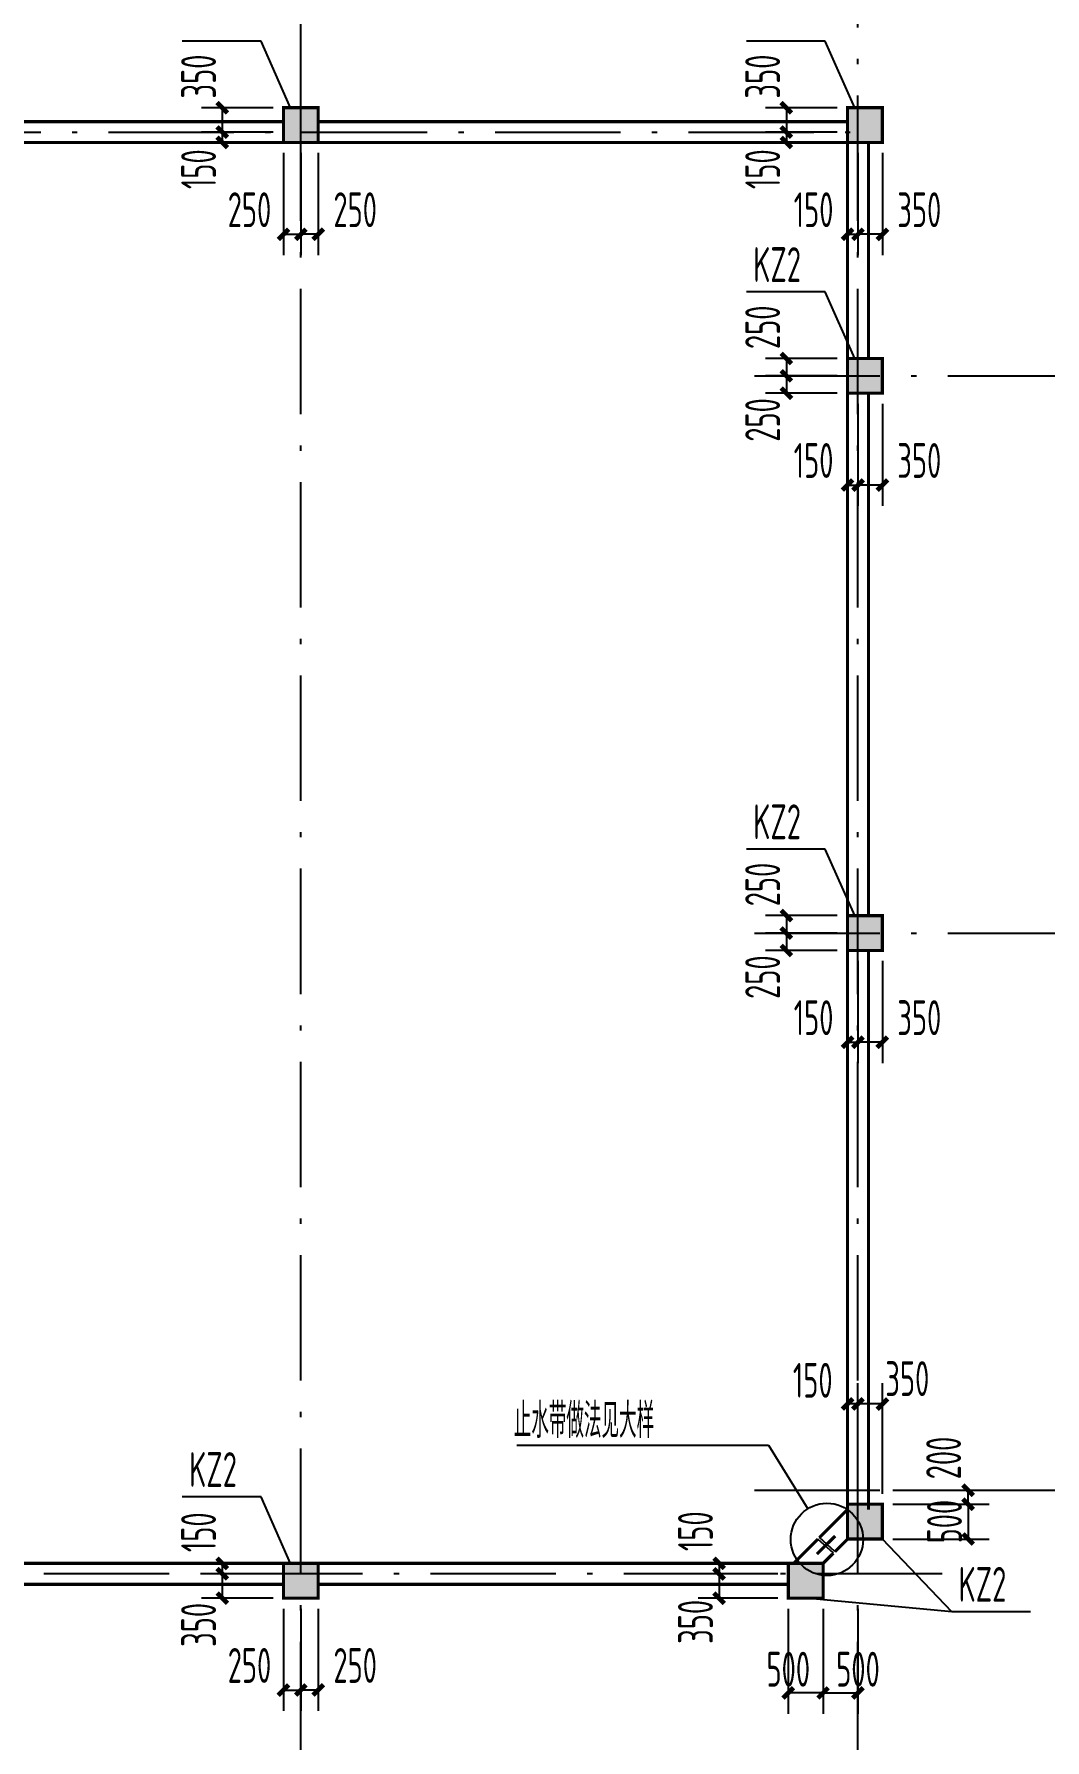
# Model space of a CAD drawing. Extents: x 2468086 to 6957054, y -3413633 to -667223.
# Drawn here: x 5085941 to 5100455, y -1154352 to -1129861 of the extents above; entities that cross this region are included whole.
import ezdxf

# ---------------------------------------------------------------- set-up
doc = ezdxf.new("R2010")
doc.units = 0
doc.header["$LTSCALE"] = 100
doc.header["$MEASUREMENT"] = 0
doc.linetypes.add('2', pattern=[18.5, 12, -3, 0.5, -3])
doc.layers.get('0').update_dxf_attribs({"linetype": 'CONTINUOUS'})
doc.layers.get('DEFPOINTS').update_dxf_attribs({"linetype": 'CONTINUOUS'})
for name, color, linetype in [('HANDRAIL', 3, 'CONTINUOUS'), ('墙__实线', 3, 'CONTINUOUS'), ('柱', 2, 'CONTINUOUS'), ('柱填充', 43, 'CONTINUOUS'), ('柱编号', 211, 'CONTINUOUS'), ('轴线__尺寸数字', 7, 'CONTINUOUS'), ('轴线__点划线', 252, '2'), ('通风井定位', 145, 'CONTINUOUS')]:
    doc.layers.add(name, color=color, linetype=linetype)
doc.styles.add('GB', font='gbxwxt.shx', dxfattribs={"width": 0.7, "height": 500, "bigfont": 'gbhzfs.shx'})
doc.dimstyles.new('LYSDIM1', dxfattribs={"dimtxt": 375, "dimasz": 1.5, "dimexe": 300, "dimexo": 150, "dimgap": 90, "dimtad": 1, "dimdec": 0, "dimzin": 0, "dimdsep": 46, "dimtxsty": 'GB', "dimblk1": 'JT', "dimblk2": 'JT', "dimsah": 1, "dimcen": 0, "dimclrt": 7, "dimadec": 0, "dimazin": 0, "dimtfac": 1, "dimtdec": 0, "dimtix": 1, "dimtmove": 2, "dimatfit": 3, "dimldrblk": 'JT', "dimfxl": 1, "dimtolj": 1, "dimtzin": 0, "dimarcsym": 0})

# ---------------------------------------------------------------- blocks, each defined once
blk = doc.blocks.new('JT')
at = {"layer": '轴线__尺寸数字', "const_width": 45}
blk.add_lwpolyline([(-50, -50), (50, 50)], dxfattribs=at)
blk.add_lwpolyline([(-50, -50), (50, 50)], dxfattribs=at)
blk = doc.blocks.new('*D2910')
at = {"layer": 'DEFPOINTS', "color": 0, "transparency": 16777216}
for p in [(5098121, -1150768), (5099353, -1150768), (5098121, -1150968)]:
    blk.add_point(p, dxfattribs=at)
at = {"layer": '通风井定位', "color": 0, "lineweight": -2, "transparency": 16777216}
for p, q in [((5098271, -1150768), (5099653, -1150768)), ((5099353, -1150967), (5099353, -1150769)), ((5098271, -1150968), (5099653, -1150968))]:
    blk.add_line(p, q, dxfattribs=at)
at = {"layer": '通风井定位', "color": 0, "lineweight": -2, "transparency": 16777216, "xscale": 1.5, "yscale": 1.5, "zscale": 1.5}
for p, rotation in [((5099353, -1150768), 90), ((5099353, -1150968), 270)]:
    blk.add_blockref('JT', p, dxfattribs=dict(at, rotation=rotation))
at = {"layer": '通风井定位', "color": 7, "transparency": 16777216, "insert": (5099000, -1150305), "char_height": 500, "attachment_point": 5, "rotation": 90, "style": 'GB'}
blk.add_mtext('\\A1;200', dxfattribs=at)
blk = doc.blocks.new('*D2911')
at = {"layer": 'DEFPOINTS', "color": 0, "transparency": 16777216}
for p in [(5098121, -1150968), (5098121, -1151468), (5099353, -1151468)]:
    blk.add_point(p, dxfattribs=at)
at = {"layer": '通风井定位', "color": 0, "lineweight": -2, "transparency": 16777216}
for p, q in [((5098271, -1150968), (5099653, -1150968)), ((5099353, -1150967), (5099353, -1150965)), ((5099353, -1150968), (5099353, -1151468)), ((5098271, -1151468), (5099653, -1151468)), ((5099353, -1151470), (5099353, -1151471))]:
    blk.add_line(p, q, dxfattribs=at)
at = {"layer": '通风井定位', "color": 0, "lineweight": -2, "transparency": 16777216, "xscale": 1.5, "yscale": 1.5, "zscale": 1.5}
for p, rotation in [((5099353, -1150968), 270), ((5099353, -1151468), 90)]:
    blk.add_blockref('JT', p, dxfattribs=dict(at, rotation=rotation))
at = {"layer": '通风井定位', "color": 7, "transparency": 16777216, "insert": (5099013, -1151218), "char_height": 500, "attachment_point": 5, "rotation": 90, "style": 'GB'}
blk.add_mtext('\\A1;500', dxfattribs=at)
blk = doc.blocks.new('*D2912')
at = {"layer": 'DEFPOINTS', "color": 0, "transparency": 16777216}
for p in [(5097270, -1152318), (5097771, -1152318), (5097771, -1153677)]:
    blk.add_point(p, dxfattribs=at)
at = {"layer": '通风井定位', "color": 0, "lineweight": -2, "transparency": 16777216}
for p, q in [((5097270, -1152468), (5097270, -1153977)), ((5097771, -1152468), (5097771, -1153977)), ((5097272, -1153677), (5097769, -1153677))]:
    blk.add_line(p, q, dxfattribs=at)
at = {"layer": '通风井定位', "color": 0, "lineweight": -2, "transparency": 16777216, "xscale": 1.5, "yscale": 1.5, "zscale": 1.5, "rotation": 180}
blk.add_blockref('JT', (5097270, -1153677), dxfattribs=at)
at = {"layer": '通风井定位', "color": 0, "lineweight": -2, "transparency": 16777216, "xscale": 1.5, "yscale": 1.5, "zscale": 1.5}
blk.add_blockref('JT', (5097771, -1153677), dxfattribs=at)
at = {"layer": '通风井定位', "color": 7, "transparency": 16777216, "insert": (5097771, -1153337), "char_height": 500, "attachment_point": 5, "style": 'GB'}
blk.add_mtext('\\A1;500', dxfattribs=at)
blk = doc.blocks.new('*D2913')
at = {"layer": 'DEFPOINTS', "color": 0, "transparency": 16777216}
for p in [(5096770, -1152318), (5097270, -1152318), (5096770, -1153677)]:
    blk.add_point(p, dxfattribs=at)
at = {"layer": '通风井定位', "color": 0, "lineweight": -2, "transparency": 16777216}
for p, q in [((5096770, -1152468), (5096770, -1153977)), ((5097270, -1152468), (5097270, -1153977)), ((5097269, -1153677), (5096772, -1153677))]:
    blk.add_line(p, q, dxfattribs=at)
at = {"layer": '通风井定位', "color": 0, "lineweight": -2, "transparency": 16777216, "xscale": 1.5, "yscale": 1.5, "zscale": 1.5, "rotation": 180}
blk.add_blockref('JT', (5096770, -1153677), dxfattribs=at)
at = {"layer": '通风井定位', "color": 0, "lineweight": -2, "transparency": 16777216, "xscale": 1.5, "yscale": 1.5, "zscale": 1.5}
blk.add_blockref('JT', (5097270, -1153677), dxfattribs=at)
at = {"layer": '通风井定位', "color": 7, "transparency": 16777216, "insert": (5096770, -1153337), "char_height": 500, "attachment_point": 5, "style": 'GB'}
blk.add_mtext('\\A1;500', dxfattribs=at)
blk = doc.blocks.new('*D2914')
at = {"layer": 'DEFPOINTS', "color": 0, "transparency": 16777216}
for p in [(5095777, -1151968), (5096770, -1151968), (5096773, -1151818)]:
    blk.add_point(p, dxfattribs=at)
at = {"layer": '通风井定位', "color": 0, "lineweight": -2, "transparency": 16777216}
for p, q in [((5096623, -1151818), (5095477, -1151818)), ((5096620, -1151968), (5095477, -1151968)), ((5095777, -1151816), (5095777, -1151815)), ((5095777, -1151818), (5095777, -1151968)), ((5095777, -1151969), (5095777, -1151971))]:
    blk.add_line(p, q, dxfattribs=at)
at = {"layer": '通风井定位', "color": 0, "lineweight": -2, "transparency": 16777216, "xscale": 1.5, "yscale": 1.5, "zscale": 1.5}
for p, rotation in [((5095777, -1151818), 270), ((5095777, -1151968), 90)]:
    blk.add_blockref('JT', p, dxfattribs=dict(at, rotation=rotation))
at = {"layer": '通风井定位', "color": 7, "transparency": 16777216, "insert": (5095437, -1151356), "char_height": 500, "attachment_point": 5, "rotation": 90, "style": 'GB'}
blk.add_mtext('\\A1;150', dxfattribs=at)
blk = doc.blocks.new('*D2915')
at = {"layer": 'DEFPOINTS', "color": 0, "transparency": 16777216}
for p in [(5096770, -1151968), (5095777, -1152318), (5096770, -1152318)]:
    blk.add_point(p, dxfattribs=at)
at = {"layer": '通风井定位', "color": 0, "lineweight": -2, "transparency": 16777216}
for p, q in [((5096620, -1151968), (5095477, -1151968)), ((5095777, -1151969), (5095777, -1152316)), ((5096620, -1152318), (5095477, -1152318))]:
    blk.add_line(p, q, dxfattribs=at)
at = {"layer": '通风井定位', "color": 0, "lineweight": -2, "transparency": 16777216, "xscale": 1.5, "yscale": 1.5, "zscale": 1.5}
for p, rotation in [((5095777, -1151968), 90), ((5095777, -1152318), 270)]:
    blk.add_blockref('JT', p, dxfattribs=dict(at, rotation=rotation))
at = {"layer": '通风井定位', "color": 7, "transparency": 16777216, "insert": (5095437, -1152657), "char_height": 500, "attachment_point": 5, "rotation": 90, "style": 'GB'}
blk.add_mtext('\\A1;350', dxfattribs=at)
blk = doc.blocks.new('*D2916')
at = {"layer": 'DEFPOINTS', "color": 0, "transparency": 16777216}
for p in [(5097771, -1149529), (5097771, -1150968), (5098121, -1150968)]:
    blk.add_point(p, dxfattribs=at)
at = {"layer": '通风井定位', "color": 0, "lineweight": -2, "transparency": 16777216}
for p, q in [((5097771, -1150818), (5097771, -1149229)), ((5098121, -1150818), (5098121, -1149229)), ((5098119, -1149529), (5097772, -1149529))]:
    blk.add_line(p, q, dxfattribs=at)
at = {"layer": '通风井定位', "color": 0, "lineweight": -2, "transparency": 16777216, "xscale": 1.5, "yscale": 1.5, "zscale": 1.5, "rotation": 180}
blk.add_blockref('JT', (5097771, -1149529), dxfattribs=at)
at = {"layer": '通风井定位', "color": 0, "lineweight": -2, "transparency": 16777216, "xscale": 1.5, "yscale": 1.5, "zscale": 1.5}
blk.add_blockref('JT', (5098121, -1149529), dxfattribs=at)
at = {"layer": '通风井定位', "color": 7, "transparency": 16777216, "insert": (5098479, -1149165), "char_height": 500, "attachment_point": 5, "style": 'GB'}
blk.add_mtext('\\A1;350', dxfattribs=at)
blk = doc.blocks.new('*D2917')
at = {"layer": 'DEFPOINTS', "color": 0, "transparency": 16777216}
for p in [(5097621, -1149529), (5097621, -1150968), (5097771, -1150968)]:
    blk.add_point(p, dxfattribs=at)
at = {"layer": '通风井定位', "color": 0, "lineweight": -2, "transparency": 16777216}
for p, q in [((5097621, -1150818), (5097621, -1149229)), ((5097771, -1150818), (5097771, -1149229)), ((5097619, -1149529), (5097618, -1149529)), ((5097771, -1149529), (5097621, -1149529)), ((5097772, -1149529), (5097774, -1149529))]:
    blk.add_line(p, q, dxfattribs=at)
at = {"layer": '通风井定位', "color": 0, "lineweight": -2, "transparency": 16777216, "xscale": 1.5, "yscale": 1.5, "zscale": 1.5}
blk.add_blockref('JT', (5097621, -1149529), dxfattribs=at)
at = {"layer": '通风井定位', "color": 0, "lineweight": -2, "transparency": 16777216, "xscale": 1.5, "yscale": 1.5, "zscale": 1.5, "rotation": 180}
blk.add_blockref('JT', (5097771, -1149529), dxfattribs=at)
at = {"layer": '通风井定位', "color": 7, "transparency": 16777216, "insert": (5097121, -1149189), "char_height": 500, "attachment_point": 5, "style": 'GB'}
blk.add_mtext('\\A1;150', dxfattribs=at)
blk = doc.blocks.new('*D3553')
at = {"layer": 'DEFPOINTS', "color": 0, "transparency": 16777216}
for p in [(5088642, -1151968), (5089521, -1151818), (5089521, -1151968)]:
    blk.add_point(p, dxfattribs=at)
at = {"layer": '通风井定位', "color": 0, "lineweight": -2, "transparency": 16777216}
for p, q in [((5089371, -1151818), (5088342, -1151818)), ((5089371, -1151968), (5088342, -1151968)), ((5088642, -1151816), (5088642, -1151815)), ((5088642, -1151818), (5088642, -1151968)), ((5088642, -1151969), (5088642, -1151971))]:
    blk.add_line(p, q, dxfattribs=at)
at = {"layer": '通风井定位', "color": 0, "lineweight": -2, "transparency": 16777216, "xscale": 1.5, "yscale": 1.5, "zscale": 1.5}
for p, rotation in [((5088642, -1151818), 270), ((5088642, -1151968), 90)]:
    blk.add_blockref('JT', p, dxfattribs=dict(at, rotation=rotation))
at = {"layer": '通风井定位', "color": 7, "transparency": 16777216, "insert": (5088302, -1151371), "char_height": 500, "attachment_point": 5, "rotation": 90, "style": 'GB'}
blk.add_mtext('\\A1;150', dxfattribs=at)
blk = doc.blocks.new('*D3554')
at = {"layer": 'DEFPOINTS', "color": 0, "transparency": 16777216}
for p in [(5089521, -1151968), (5088642, -1152318), (5089521, -1152318)]:
    blk.add_point(p, dxfattribs=at)
at = {"layer": '通风井定位', "color": 0, "lineweight": -2, "transparency": 16777216}
for p, q in [((5089371, -1151968), (5088342, -1151968)), ((5088642, -1151969), (5088642, -1152316)), ((5089371, -1152318), (5088342, -1152318))]:
    blk.add_line(p, q, dxfattribs=at)
at = {"layer": '通风井定位', "color": 0, "lineweight": -2, "transparency": 16777216, "xscale": 1.5, "yscale": 1.5, "zscale": 1.5}
for p, rotation in [((5088642, -1151968), 90), ((5088642, -1152318), 270)]:
    blk.add_blockref('JT', p, dxfattribs=dict(at, rotation=rotation))
at = {"layer": '通风井定位', "color": 7, "transparency": 16777216, "insert": (5088302, -1152701), "char_height": 500, "attachment_point": 5, "rotation": 90, "style": 'GB'}
blk.add_mtext('\\A1;350', dxfattribs=at)
blk = doc.blocks.new('*D3555')
at = {"layer": 'DEFPOINTS', "color": 0, "transparency": 16777216}
for p in [(5089521, -1152318), (5089771, -1152318), (5089771, -1153636)]:
    blk.add_point(p, dxfattribs=at)
at = {"layer": '通风井定位', "color": 0, "lineweight": -2, "transparency": 16777216}
for p, q in [((5089521, -1152468), (5089521, -1153936)), ((5089771, -1152468), (5089771, -1153936)), ((5089522, -1153636), (5089769, -1153636))]:
    blk.add_line(p, q, dxfattribs=at)
at = {"layer": '通风井定位', "color": 0, "lineweight": -2, "transparency": 16777216, "xscale": 1.5, "yscale": 1.5, "zscale": 1.5, "rotation": 180}
blk.add_blockref('JT', (5089521, -1153636), dxfattribs=at)
at = {"layer": '通风井定位', "color": 0, "lineweight": -2, "transparency": 16777216, "xscale": 1.5, "yscale": 1.5, "zscale": 1.5}
blk.add_blockref('JT', (5089771, -1153636), dxfattribs=at)
at = {"layer": '通风井定位', "color": 7, "transparency": 16777216, "insert": (5089033, -1153283), "char_height": 500, "attachment_point": 5, "style": 'GB'}
blk.add_mtext('\\A1;250', dxfattribs=at)
blk = doc.blocks.new('*D3556')
at = {"layer": 'DEFPOINTS', "color": 0, "transparency": 16777216}
for p in [(5089771, -1152318), (5090021, -1152318), (5089771, -1153636)]:
    blk.add_point(p, dxfattribs=at)
at = {"layer": '通风井定位', "color": 0, "lineweight": -2, "transparency": 16777216}
for p, q in [((5089771, -1152468), (5089771, -1153936)), ((5090021, -1152468), (5090021, -1153936)), ((5090019, -1153636), (5089772, -1153636))]:
    blk.add_line(p, q, dxfattribs=at)
at = {"layer": '通风井定位', "color": 0, "lineweight": -2, "transparency": 16777216, "xscale": 1.5, "yscale": 1.5, "zscale": 1.5, "rotation": 180}
blk.add_blockref('JT', (5089771, -1153636), dxfattribs=at)
at = {"layer": '通风井定位', "color": 0, "lineweight": -2, "transparency": 16777216, "xscale": 1.5, "yscale": 1.5, "zscale": 1.5}
blk.add_blockref('JT', (5090021, -1153636), dxfattribs=at)
at = {"layer": '通风井定位', "color": 7, "transparency": 16777216, "insert": (5090551, -1153283), "char_height": 500, "attachment_point": 5, "style": 'GB'}
blk.add_mtext('\\A1;250', dxfattribs=at)
blk = doc.blocks.new('*D3601')
at = {"layer": 'DEFPOINTS', "color": 0, "transparency": 16777216}
for p in [(5089521, -1130918), (5088642, -1131268), (5089521, -1131268)]:
    blk.add_point(p, dxfattribs=at)
at = {"layer": '通风井定位', "color": 0, "lineweight": -2, "transparency": 16777216}
for p, q in [((5089371, -1130918), (5088342, -1130918)), ((5088642, -1130919), (5088642, -1131266)), ((5089371, -1131268), (5088342, -1131268))]:
    blk.add_line(p, q, dxfattribs=at)
at = {"layer": '通风井定位', "color": 0, "lineweight": -2, "transparency": 16777216, "xscale": 1.5, "yscale": 1.5, "zscale": 1.5}
for p, rotation in [((5088642, -1130918), 90), ((5088642, -1131268), 270)]:
    blk.add_blockref('JT', p, dxfattribs=dict(at, rotation=rotation))
at = {"layer": '通风井定位', "color": 7, "transparency": 16777216, "insert": (5088302, -1130471), "char_height": 500, "attachment_point": 5, "rotation": 90, "style": 'GB'}
blk.add_mtext('\\A1;350', dxfattribs=at)
blk = doc.blocks.new('*D3602')
at = {"layer": 'DEFPOINTS', "color": 0, "transparency": 16777216}
for p in [(5088642, -1131418), (5089521, -1131268), (5089521, -1131418)]:
    blk.add_point(p, dxfattribs=at)
at = {"layer": '通风井定位', "color": 0, "lineweight": -2, "transparency": 16777216}
for p, q in [((5089371, -1131268), (5088342, -1131268)), ((5089371, -1131418), (5088342, -1131418)), ((5088642, -1131266), (5088642, -1131265)), ((5088642, -1131268), (5088642, -1131418)), ((5088642, -1131419), (5088642, -1131421))]:
    blk.add_line(p, q, dxfattribs=at)
at = {"layer": '通风井定位', "color": 0, "lineweight": -2, "transparency": 16777216, "xscale": 1.5, "yscale": 1.5, "zscale": 1.5}
for p, rotation in [((5088642, -1131268), 270), ((5088642, -1131418), 90)]:
    blk.add_blockref('JT', p, dxfattribs=dict(at, rotation=rotation))
at = {"layer": '通风井定位', "color": 7, "transparency": 16777216, "insert": (5088302, -1131801), "char_height": 500, "attachment_point": 5, "rotation": 90, "style": 'GB'}
blk.add_mtext('\\A1;150', dxfattribs=at)
blk = doc.blocks.new('*D3603')
at = {"layer": 'DEFPOINTS', "color": 0, "transparency": 16777216}
for p in [(5089521, -1131418), (5089771, -1131418), (5089771, -1132736)]:
    blk.add_point(p, dxfattribs=at)
at = {"layer": '通风井定位', "color": 0, "lineweight": -2, "transparency": 16777216}
for p, q in [((5089521, -1131568), (5089521, -1133036)), ((5089771, -1131568), (5089771, -1133036)), ((5089522, -1132736), (5089769, -1132736))]:
    blk.add_line(p, q, dxfattribs=at)
at = {"layer": '通风井定位', "color": 0, "lineweight": -2, "transparency": 16777216, "xscale": 1.5, "yscale": 1.5, "zscale": 1.5, "rotation": 180}
blk.add_blockref('JT', (5089521, -1132736), dxfattribs=at)
at = {"layer": '通风井定位', "color": 0, "lineweight": -2, "transparency": 16777216, "xscale": 1.5, "yscale": 1.5, "zscale": 1.5}
blk.add_blockref('JT', (5089771, -1132736), dxfattribs=at)
at = {"layer": '通风井定位', "color": 7, "transparency": 16777216, "insert": (5089033, -1132383), "char_height": 500, "attachment_point": 5, "style": 'GB'}
blk.add_mtext('\\A1;250', dxfattribs=at)
blk = doc.blocks.new('*D3604')
at = {"layer": 'DEFPOINTS', "color": 0, "transparency": 16777216}
for p in [(5089771, -1131418), (5090021, -1131418), (5089771, -1132736)]:
    blk.add_point(p, dxfattribs=at)
at = {"layer": '通风井定位', "color": 0, "lineweight": -2, "transparency": 16777216}
for p, q in [((5089771, -1131568), (5089771, -1133036)), ((5090021, -1131568), (5090021, -1133036)), ((5090019, -1132736), (5089772, -1132736))]:
    blk.add_line(p, q, dxfattribs=at)
at = {"layer": '通风井定位', "color": 0, "lineweight": -2, "transparency": 16777216, "xscale": 1.5, "yscale": 1.5, "zscale": 1.5, "rotation": 180}
blk.add_blockref('JT', (5089771, -1132736), dxfattribs=at)
at = {"layer": '通风井定位', "color": 0, "lineweight": -2, "transparency": 16777216, "xscale": 1.5, "yscale": 1.5, "zscale": 1.5}
blk.add_blockref('JT', (5090021, -1132736), dxfattribs=at)
at = {"layer": '通风井定位', "color": 7, "transparency": 16777216, "insert": (5090551, -1132383), "char_height": 500, "attachment_point": 5, "style": 'GB'}
blk.add_mtext('\\A1;250', dxfattribs=at)
blk = doc.blocks.new('*D3612')
at = {"layer": 'DEFPOINTS', "color": 0, "transparency": 16777216}
for p in [(5097621, -1134518), (5096742, -1134768), (5097621, -1134768)]:
    blk.add_point(p, dxfattribs=at)
at = {"layer": '通风井定位', "color": 0, "lineweight": -2, "transparency": 16777216}
for p, q in [((5097471, -1134518), (5096442, -1134518)), ((5096742, -1134519), (5096742, -1134766)), ((5097471, -1134768), (5096442, -1134768))]:
    blk.add_line(p, q, dxfattribs=at)
at = {"layer": '通风井定位', "color": 0, "lineweight": -2, "transparency": 16777216, "xscale": 1.5, "yscale": 1.5, "zscale": 1.5}
for p, rotation in [((5096742, -1134518), 90), ((5096742, -1134768), 270)]:
    blk.add_blockref('JT', p, dxfattribs=dict(at, rotation=rotation))
at = {"layer": '通风井定位', "color": 7, "transparency": 16777216, "insert": (5096402, -1134071), "char_height": 500, "attachment_point": 5, "rotation": 90, "style": 'GB'}
blk.add_mtext('\\A1;250', dxfattribs=at)
blk = doc.blocks.new('*D3613')
at = {"layer": 'DEFPOINTS', "color": 0, "transparency": 16777216}
for p in [(5097621, -1134768), (5096742, -1135018), (5097621, -1135018)]:
    blk.add_point(p, dxfattribs=at)
at = {"layer": '通风井定位', "color": 0, "lineweight": -2, "transparency": 16777216}
for p, q in [((5097471, -1134768), (5096442, -1134768)), ((5096742, -1134769), (5096742, -1135016)), ((5097471, -1135018), (5096442, -1135018))]:
    blk.add_line(p, q, dxfattribs=at)
at = {"layer": '通风井定位', "color": 0, "lineweight": -2, "transparency": 16777216, "xscale": 1.5, "yscale": 1.5, "zscale": 1.5}
for p, rotation in [((5096742, -1134768), 90), ((5096742, -1135018), 270)]:
    blk.add_blockref('JT', p, dxfattribs=dict(at, rotation=rotation))
at = {"layer": '通风井定位', "color": 7, "transparency": 16777216, "insert": (5096402, -1135401), "char_height": 500, "attachment_point": 5, "rotation": 90, "style": 'GB'}
blk.add_mtext('\\A1;250', dxfattribs=at)
blk = doc.blocks.new('*D3614')
at = {"layer": 'DEFPOINTS', "color": 0, "transparency": 16777216}
for p in [(5097621, -1135018), (5097771, -1135018), (5097771, -1136336)]:
    blk.add_point(p, dxfattribs=at)
at = {"layer": '通风井定位', "color": 0, "lineweight": -2, "transparency": 16777216}
for p, q in [((5097621, -1135168), (5097621, -1136636)), ((5097771, -1135168), (5097771, -1136636)), ((5097619, -1136336), (5097618, -1136336)), ((5097621, -1136336), (5097771, -1136336)), ((5097772, -1136336), (5097774, -1136336))]:
    blk.add_line(p, q, dxfattribs=at)
at = {"layer": '通风井定位', "color": 0, "lineweight": -2, "transparency": 16777216, "xscale": 1.5, "yscale": 1.5, "zscale": 1.5}
blk.add_blockref('JT', (5097621, -1136336), dxfattribs=at)
at = {"layer": '通风井定位', "color": 0, "lineweight": -2, "transparency": 16777216, "xscale": 1.5, "yscale": 1.5, "zscale": 1.5, "rotation": 180}
blk.add_blockref('JT', (5097771, -1136336), dxfattribs=at)
at = {"layer": '通风井定位', "color": 7, "transparency": 16777216, "insert": (5097133, -1135983), "char_height": 500, "attachment_point": 5, "style": 'GB'}
blk.add_mtext('\\A1;150', dxfattribs=at)
blk = doc.blocks.new('*D3615')
at = {"layer": 'DEFPOINTS', "color": 0, "transparency": 16777216}
for p in [(5097771, -1135018), (5098121, -1135018), (5097771, -1136336)]:
    blk.add_point(p, dxfattribs=at)
at = {"layer": '通风井定位', "color": 0, "lineweight": -2, "transparency": 16777216}
for p, q in [((5097771, -1135168), (5097771, -1136636)), ((5098121, -1135168), (5098121, -1136636)), ((5098119, -1136336), (5097772, -1136336))]:
    blk.add_line(p, q, dxfattribs=at)
at = {"layer": '通风井定位', "color": 0, "lineweight": -2, "transparency": 16777216, "xscale": 1.5, "yscale": 1.5, "zscale": 1.5, "rotation": 180}
blk.add_blockref('JT', (5097771, -1136336), dxfattribs=at)
at = {"layer": '通风井定位', "color": 0, "lineweight": -2, "transparency": 16777216, "xscale": 1.5, "yscale": 1.5, "zscale": 1.5}
blk.add_blockref('JT', (5098121, -1136336), dxfattribs=at)
at = {"layer": '通风井定位', "color": 7, "transparency": 16777216, "insert": (5098651, -1135983), "char_height": 500, "attachment_point": 5, "style": 'GB'}
blk.add_mtext('\\A1;350', dxfattribs=at)
blk = doc.blocks.new('*D3616')
at = {"layer": 'DEFPOINTS', "color": 0, "transparency": 16777216}
for p in [(5097621, -1142518), (5096742, -1142768), (5097621, -1142768)]:
    blk.add_point(p, dxfattribs=at)
at = {"layer": '通风井定位', "color": 0, "lineweight": -2, "transparency": 16777216}
for p, q in [((5097471, -1142518), (5096442, -1142518)), ((5096742, -1142519), (5096742, -1142766)), ((5097471, -1142768), (5096442, -1142768))]:
    blk.add_line(p, q, dxfattribs=at)
at = {"layer": '通风井定位', "color": 0, "lineweight": -2, "transparency": 16777216, "xscale": 1.5, "yscale": 1.5, "zscale": 1.5}
for p, rotation in [((5096742, -1142518), 90), ((5096742, -1142768), 270)]:
    blk.add_blockref('JT', p, dxfattribs=dict(at, rotation=rotation))
at = {"layer": '通风井定位', "color": 7, "transparency": 16777216, "insert": (5096402, -1142071), "char_height": 500, "attachment_point": 5, "rotation": 90, "style": 'GB'}
blk.add_mtext('\\A1;250', dxfattribs=at)
blk = doc.blocks.new('*D3617')
at = {"layer": 'DEFPOINTS', "color": 0, "transparency": 16777216}
for p in [(5097621, -1142768), (5096742, -1143018), (5097621, -1143018)]:
    blk.add_point(p, dxfattribs=at)
at = {"layer": '通风井定位', "color": 0, "lineweight": -2, "transparency": 16777216}
for p, q in [((5097471, -1142768), (5096442, -1142768)), ((5096742, -1142769), (5096742, -1143016)), ((5097471, -1143018), (5096442, -1143018))]:
    blk.add_line(p, q, dxfattribs=at)
at = {"layer": '通风井定位', "color": 0, "lineweight": -2, "transparency": 16777216, "xscale": 1.5, "yscale": 1.5, "zscale": 1.5}
for p, rotation in [((5096742, -1142768), 90), ((5096742, -1143018), 270)]:
    blk.add_blockref('JT', p, dxfattribs=dict(at, rotation=rotation))
at = {"layer": '通风井定位', "color": 7, "transparency": 16777216, "insert": (5096402, -1143401), "char_height": 500, "attachment_point": 5, "rotation": 90, "style": 'GB'}
blk.add_mtext('\\A1;250', dxfattribs=at)
blk = doc.blocks.new('*D3618')
at = {"layer": 'DEFPOINTS', "color": 0, "transparency": 16777216}
for p in [(5097621, -1143018), (5097771, -1143018), (5097771, -1144336)]:
    blk.add_point(p, dxfattribs=at)
at = {"layer": '通风井定位', "color": 0, "lineweight": -2, "transparency": 16777216}
for p, q in [((5097621, -1143168), (5097621, -1144636)), ((5097771, -1143168), (5097771, -1144636)), ((5097619, -1144336), (5097618, -1144336)), ((5097621, -1144336), (5097771, -1144336)), ((5097772, -1144336), (5097774, -1144336))]:
    blk.add_line(p, q, dxfattribs=at)
at = {"layer": '通风井定位', "color": 0, "lineweight": -2, "transparency": 16777216, "xscale": 1.5, "yscale": 1.5, "zscale": 1.5}
blk.add_blockref('JT', (5097621, -1144336), dxfattribs=at)
at = {"layer": '通风井定位', "color": 0, "lineweight": -2, "transparency": 16777216, "xscale": 1.5, "yscale": 1.5, "zscale": 1.5, "rotation": 180}
blk.add_blockref('JT', (5097771, -1144336), dxfattribs=at)
at = {"layer": '通风井定位', "color": 7, "transparency": 16777216, "insert": (5097133, -1143983), "char_height": 500, "attachment_point": 5, "style": 'GB'}
blk.add_mtext('\\A1;150', dxfattribs=at)
blk = doc.blocks.new('*D3619')
at = {"layer": 'DEFPOINTS', "color": 0, "transparency": 16777216}
for p in [(5097771, -1143018), (5098121, -1143018), (5097771, -1144336)]:
    blk.add_point(p, dxfattribs=at)
at = {"layer": '通风井定位', "color": 0, "lineweight": -2, "transparency": 16777216}
for p, q in [((5097771, -1143168), (5097771, -1144636)), ((5098121, -1143168), (5098121, -1144636)), ((5098119, -1144336), (5097772, -1144336))]:
    blk.add_line(p, q, dxfattribs=at)
at = {"layer": '通风井定位', "color": 0, "lineweight": -2, "transparency": 16777216, "xscale": 1.5, "yscale": 1.5, "zscale": 1.5, "rotation": 180}
blk.add_blockref('JT', (5097771, -1144336), dxfattribs=at)
at = {"layer": '通风井定位', "color": 0, "lineweight": -2, "transparency": 16777216, "xscale": 1.5, "yscale": 1.5, "zscale": 1.5}
blk.add_blockref('JT', (5098121, -1144336), dxfattribs=at)
at = {"layer": '通风井定位', "color": 7, "transparency": 16777216, "insert": (5098651, -1143983), "char_height": 500, "attachment_point": 5, "style": 'GB'}
blk.add_mtext('\\A1;350', dxfattribs=at)
blk = doc.blocks.new('*D3620')
at = {"layer": 'DEFPOINTS', "color": 0, "transparency": 16777216}
for p in [(5097621, -1130918), (5096742, -1131268), (5097621, -1131268)]:
    blk.add_point(p, dxfattribs=at)
at = {"layer": '通风井定位', "color": 0, "lineweight": -2, "transparency": 16777216}
for p, q in [((5097471, -1130918), (5096442, -1130918)), ((5096742, -1130919), (5096742, -1131266)), ((5097471, -1131268), (5096442, -1131268))]:
    blk.add_line(p, q, dxfattribs=at)
at = {"layer": '通风井定位', "color": 0, "lineweight": -2, "transparency": 16777216, "xscale": 1.5, "yscale": 1.5, "zscale": 1.5}
for p, rotation in [((5096742, -1130918), 90), ((5096742, -1131268), 270)]:
    blk.add_blockref('JT', p, dxfattribs=dict(at, rotation=rotation))
at = {"layer": '通风井定位', "color": 7, "transparency": 16777216, "insert": (5096402, -1130471), "char_height": 500, "attachment_point": 5, "rotation": 90, "style": 'GB'}
blk.add_mtext('\\A1;350', dxfattribs=at)
blk = doc.blocks.new('*D3621')
at = {"layer": 'DEFPOINTS', "color": 0, "transparency": 16777216}
for p in [(5096742, -1131418), (5097621, -1131268), (5097621, -1131418)]:
    blk.add_point(p, dxfattribs=at)
at = {"layer": '通风井定位', "color": 0, "lineweight": -2, "transparency": 16777216}
for p, q in [((5097471, -1131268), (5096442, -1131268)), ((5097471, -1131418), (5096442, -1131418)), ((5096742, -1131266), (5096742, -1131265)), ((5096742, -1131268), (5096742, -1131418)), ((5096742, -1131419), (5096742, -1131421))]:
    blk.add_line(p, q, dxfattribs=at)
at = {"layer": '通风井定位', "color": 0, "lineweight": -2, "transparency": 16777216, "xscale": 1.5, "yscale": 1.5, "zscale": 1.5}
for p, rotation in [((5096742, -1131268), 270), ((5096742, -1131418), 90)]:
    blk.add_blockref('JT', p, dxfattribs=dict(at, rotation=rotation))
at = {"layer": '通风井定位', "color": 7, "transparency": 16777216, "insert": (5096402, -1131801), "char_height": 500, "attachment_point": 5, "rotation": 90, "style": 'GB'}
blk.add_mtext('\\A1;150', dxfattribs=at)
blk = doc.blocks.new('*D3622')
at = {"layer": 'DEFPOINTS', "color": 0, "transparency": 16777216}
for p in [(5097621, -1131418), (5097771, -1131418), (5097771, -1132736)]:
    blk.add_point(p, dxfattribs=at)
at = {"layer": '通风井定位', "color": 0, "lineweight": -2, "transparency": 16777216}
for p, q in [((5097621, -1131568), (5097621, -1133036)), ((5097771, -1131568), (5097771, -1133036)), ((5097619, -1132736), (5097618, -1132736)), ((5097621, -1132736), (5097771, -1132736)), ((5097772, -1132736), (5097774, -1132736))]:
    blk.add_line(p, q, dxfattribs=at)
at = {"layer": '通风井定位', "color": 0, "lineweight": -2, "transparency": 16777216, "xscale": 1.5, "yscale": 1.5, "zscale": 1.5}
blk.add_blockref('JT', (5097621, -1132736), dxfattribs=at)
at = {"layer": '通风井定位', "color": 0, "lineweight": -2, "transparency": 16777216, "xscale": 1.5, "yscale": 1.5, "zscale": 1.5, "rotation": 180}
blk.add_blockref('JT', (5097771, -1132736), dxfattribs=at)
at = {"layer": '通风井定位', "color": 7, "transparency": 16777216, "insert": (5097133, -1132383), "char_height": 500, "attachment_point": 5, "style": 'GB'}
blk.add_mtext('\\A1;150', dxfattribs=at)
blk = doc.blocks.new('*D3623')
at = {"layer": 'DEFPOINTS', "color": 0, "transparency": 16777216}
for p in [(5097771, -1131418), (5098121, -1131418), (5097771, -1132736)]:
    blk.add_point(p, dxfattribs=at)
at = {"layer": '通风井定位', "color": 0, "lineweight": -2, "transparency": 16777216}
for p, q in [((5097771, -1131568), (5097771, -1133036)), ((5098121, -1131568), (5098121, -1133036)), ((5098119, -1132736), (5097772, -1132736))]:
    blk.add_line(p, q, dxfattribs=at)
at = {"layer": '通风井定位', "color": 0, "lineweight": -2, "transparency": 16777216, "xscale": 1.5, "yscale": 1.5, "zscale": 1.5, "rotation": 180}
blk.add_blockref('JT', (5097771, -1132736), dxfattribs=at)
at = {"layer": '通风井定位', "color": 0, "lineweight": -2, "transparency": 16777216, "xscale": 1.5, "yscale": 1.5, "zscale": 1.5}
blk.add_blockref('JT', (5098121, -1132736), dxfattribs=at)
at = {"layer": '通风井定位', "color": 7, "transparency": 16777216, "insert": (5098651, -1132383), "char_height": 500, "attachment_point": 5, "style": 'GB'}
blk.add_mtext('\\A1;350', dxfattribs=at)

msp = doc.modelspace()

# ---------------------------------------------------------------- hatches: boundary and pattern name
at = {"layer": '柱填充'}
for points in [[(5089520.8, -1130917.8), (5089520.8, -1131417.8), (5090020.8, -1131417.8), (5090020.8, -1130917.8)], [(5097620.8, -1130917.8), (5097620.8, -1131417.8), (5098120.8, -1131417.8), (5098120.8, -1130917.8)], [(5097620.8, -1134517.8), (5097620.8, -1135017.8), (5098120.8, -1135017.8), (5098120.8, -1134517.8)], [(5097620.8, -1142517.8), (5097620.8, -1143017.8), (5098120.8, -1143017.8), (5098120.8, -1142517.8)], [(5097620.8, -1150968.2), (5097620.8, -1151468.2), (5098120.8, -1151468.2), (5098120.8, -1150968.2)], [(5089520.8, -1151817.9), (5089520.8, -1152317.9), (5090020.8, -1152317.9), (5090020.8, -1151817.9)], [(5096770.4, -1151817.9), (5096770.4, -1152317.9), (5097270.4, -1152317.9), (5097270.4, -1151817.9)]]:
    msp.add_hatch(color=256, dxfattribs=at).paths.add_polyline_path(points)

# ---------------------------------------------------------------- linework, layer by layer
at = {"layer": 'HANDRAIL', "ltscale": 500}
msp.add_line((5097620.8, -1133767.8), (5097620.8, -1143767.8), dxfattribs=at)
at = {"layer": '墙__实线', "color": 94, "const_width": 45}
for points in [[(5082020.8, -1131117.8), (5089520.8, -1131117.8)], [(5090020.8, -1131117.8), (5097620.8, -1131117.8)], [(5082020.8, -1131417.8), (5089520.8, -1131417.8)], [(5090020.8, -1131417.8), (5097620.8, -1131417.8)], [(5097620.8, -1134517.8), (5097620.8, -1131417.8)], [(5097920.8, -1134517.8), (5097920.8, -1131417.8)], [(5097620.8, -1142517.8), (5097620.8, -1135017.8)], [(5097920.8, -1142517.8), (5097920.8, -1135017.8)], [(5097620.8, -1151045.2), (5097620.8, -1143017.8)], [(5097920.8, -1151045.2), (5097920.8, -1143017.8)], [(5097216, -1151448.4), (5097620.8, -1151044.4)], [(5096845.7, -1151817.9), (5097194.7, -1151469.6)], [(5097439.3, -1151649.4), (5097620.8, -1151468.2)], [(5097270.4, -1151817.9), (5097418, -1151670.6)], [(5082020.8, -1151817.9), (5089520.8, -1151817.9)], [(5090020.8, -1151817.9), (5096773.4, -1151817.9)], [(5082020.8, -1152117.9), (5089520.8, -1152117.9)], [(5090020.8, -1152117.9), (5096773.4, -1152117.9)]]:
    msp.add_lwpolyline(points, dxfattribs=at)
at = {"layer": '柱', "const_width": 45}
for points in [[(5089520.8, -1130917.8), (5089520.8, -1131417.8), (5090020.8, -1131417.8), (5090020.8, -1130917.8), (5089520.8, -1130917.8)], [(5097620.8, -1130917.8), (5097620.8, -1131417.8), (5098120.8, -1131417.8), (5098120.8, -1130917.8), (5097620.8, -1130917.8)], [(5097620.8, -1134517.8), (5097620.8, -1135017.8), (5098120.8, -1135017.8), (5098120.8, -1134517.8), (5097620.8, -1134517.8)], [(5097620.8, -1142517.8), (5097620.8, -1143017.8), (5098120.8, -1143017.8), (5098120.8, -1142517.8), (5097620.8, -1142517.8)], [(5097620.8, -1150968.2), (5097620.8, -1151468.2), (5098120.8, -1151468.2), (5098120.8, -1150968.2), (5097620.8, -1150968.2)], [(5089520.8, -1151817.9), (5089520.8, -1152317.9), (5090020.8, -1152317.9), (5090020.8, -1151817.9), (5089520.8, -1151817.9)], [(5096770.4, -1151817.9), (5096770.4, -1152317.9), (5097270.4, -1152317.9), (5097270.4, -1151817.9), (5096770.4, -1151817.9)]]:
    msp.add_lwpolyline(points, dxfattribs=at)
at = {"layer": '柱填充'}
for p, q in [((5092870.8, -1150120.4), (5096485.3, -1150120.4)), ((5096485.3, -1150120.4), (5097051.5, -1151032.2)), ((5097418, -1151670.6), (5097194.7, -1151469.6)), ((5097439.3, -1151649.4), (5097216, -1151448.4))]:
    msp.add_line(p, q, dxfattribs=at)
at = {"layer": '柱填充', "const_width": 45}
msp.add_lwpolyline([(5097443.6, -1151424.9), (5097181.3, -1151683.2)], dxfattribs=at)
at = {"layer": '柱填充'}
msp.add_circle((5097325.6, -1151473.5), 519.5, dxfattribs=at)
at = {"layer": '柱编号'}
for p, q in [((5089200.7, -1129963.5), (5088068.5, -1129963.5)), ((5089623.4, -1130917.8), (5089200.7, -1129963.5)), ((5097300.7, -1129963.5), (5096168.5, -1129963.5)), ((5097723.4, -1130917.8), (5097300.7, -1129963.5)), ((5097300.7, -1133563.5), (5096168.5, -1133563.5)), ((5097723.4, -1134517.8), (5097300.7, -1133563.5)), ((5097300.7, -1141563.5), (5096168.5, -1141563.5)), ((5097723.4, -1142517.8), (5097300.7, -1141563.5)), ((5089200.7, -1150863.6), (5088068.5, -1150863.6)), ((5089623.4, -1151817.9), (5089200.7, -1150863.6)), ((5099117, -1152512.1), (5098120.8, -1151468.2)), ((5099117, -1152512.1), (5097020.4, -1152317.9)), ((5100249.2, -1152512.1), (5099117, -1152512.1))]:
    msp.add_line(p, q, dxfattribs=at)
at = {"layer": '轴线__点划线', "ltscale": 1.5}
for p, q in [((5089770.8, -1131267.8), (5089770.8, -1100139.4)), ((5097770.8, -1179717.9), (5097770.8, -1100139.4)), ((4923285.1, -1131267.8), (5097770.8, -1131267.8)), ((5089770.8, -1179717.9), (5089770.8, -1131267.8)), ((5096285.1, -1134767.8), (5210016.5, -1134767.8)), ((5096285.1, -1142767.8), (5210195.2, -1142767.8)), ((5096285.1, -1150767.8), (5210016.5, -1150767.8)), ((5098982, -1151967.9), (4921350.9, -1151967.9))]:
    msp.add_line(p, q, dxfattribs=at)

# ---------------------------------------------------------------- texts
at = {"style": 'GB', "width": 0.7}
msp.add_text('止水带做法见大样', height=500, dxfattribs=at).set_placement((5092827.9, -1150017.4))
at = {"layer": '柱编号', "style": 'GB', "width": 0.7}
for p in [(5096266.7, -1133420.2), (5096266.7, -1141420.2), (5088166.7, -1150720.3), (5099215.2, -1152368.8)]:
    msp.add_text('KZ2', height=500, dxfattribs=at).set_placement(p)

# ---------------------------------------------------------------- dimensions: what is measured, and where the dimension line sits
at = {"layer": '通风井定位'}
for base, p1, p2, picture, middle in [((5088641.7, -1131267.8), (5089520.8, -1130917.8), (5089520.8, -1131267.8), '*D3601', (5088301.6, -1130470.6)), ((5096741.7, -1131267.8), (5097620.8, -1130917.8), (5097620.8, -1131267.8), '*D3620', (5096401.6, -1130470.6)), ((5088641.7, -1131417.8), (5089520.8, -1131267.8), (5089520.8, -1131417.8), '*D3602', (5088301.6, -1131801.3)), ((5096741.7, -1131417.8), (5097620.8, -1131267.8), (5097620.8, -1131417.8), '*D3621', (5096401.6, -1131801.3)), ((5096741.7, -1134767.8), (5097620.8, -1134517.8), (5097620.8, -1134767.8), '*D3612', (5096401.6, -1134070.6)), ((5096741.7, -1135017.8), (5097620.8, -1134767.8), (5097620.8, -1135017.8), '*D3613', (5096401.6, -1135401.3)), ((5096741.7, -1142767.8), (5097620.8, -1142517.8), (5097620.8, -1142767.8), '*D3616', (5096401.6, -1142070.6)), ((5096741.7, -1143017.8), (5097620.8, -1142767.8), (5097620.8, -1143017.8), '*D3617', (5096401.6, -1143401.3)), ((5099352.8, -1150767.8), (5098120.8, -1150968.2), (5098120.8, -1150767.8), '*D2910', (5098999.6, -1150305.4)), ((5095776.7, -1151967.9), (5096773.4, -1151817.9), (5096770.4, -1151967.9), '*D2914', (5095436.6, -1151356)), ((5088641.7, -1151967.9), (5089520.8, -1151817.9), (5089520.8, -1151967.9), '*D3553', (5088301.6, -1151370.7)), ((5088641.7, -1152317.9), (5089520.8, -1151967.9), (5089520.8, -1152317.9), '*D3554', (5088301.6, -1152701.4)), ((5095776.7, -1152317.9), (5096770.4, -1151967.9), (5096770.4, -1152317.9), '*D2915', (5095436.6, -1152657.3))]:
    dim = msp.add_linear_dim(base=base, p1=p1, p2=p2, angle=90, dimstyle='LYSDIM1', override={"dimtxt": 500}, dxfattribs=at)
    dim.commit()
    dim.dimension.update_dxf_attribs({"geometry": picture, "text_midpoint": middle, "dimtype": 128})
for base, p1, p2, picture, middle in [((5089770.8, -1132735.8), (5089520.8, -1131417.8), (5089770.8, -1131417.8), '*D3603', (5089033.2, -1132382.6)), ((5089770.8, -1132735.8), (5090020.8, -1131417.8), (5089770.8, -1131417.8), '*D3604', (5090551.2, -1132382.6)), ((5097770.8, -1132735.8), (5097620.8, -1131417.8), (5097770.8, -1131417.8), '*D3622', (5097133.2, -1132382.6)), ((5097770.8, -1132735.8), (5098120.8, -1131417.8), (5097770.8, -1131417.8), '*D3623', (5098651.2, -1132382.6)), ((5097770.8, -1136335.8), (5097620.8, -1135017.8), (5097770.8, -1135017.8), '*D3614', (5097133.2, -1135982.6)), ((5097770.8, -1136335.8), (5098120.8, -1135017.8), (5097770.8, -1135017.8), '*D3615', (5098651.2, -1135982.6)), ((5097770.8, -1144335.8), (5097620.8, -1143017.8), (5097770.8, -1143017.8), '*D3618', (5097133.2, -1143982.6)), ((5097770.8, -1144335.8), (5098120.8, -1143017.8), (5097770.8, -1143017.8), '*D3619', (5098651.2, -1143982.6)), ((5097770.8, -1149529.3), (5098120.8, -1150968.2), (5097770.8, -1150968.2), '*D2916', (5098478.9, -1149165.1)), ((5097620.8, -1149529.3), (5097770.8, -1150968.2), (5097620.8, -1150968.2), '*D2917', (5097120.8, -1149189.2)), ((5089770.8, -1153635.9), (5089520.8, -1152317.9), (5089770.8, -1152317.9), '*D3555', (5089033.2, -1153282.7)), ((5089770.8, -1153635.9), (5090020.8, -1152317.9), (5089770.8, -1152317.9), '*D3556', (5090551.2, -1153282.7)), ((5096770.4, -1153676.9), (5097270.4, -1152317.9), (5096770.4, -1152317.9), '*D2913', (5096770.4, -1153336.8)), ((5097770.8, -1153676.9), (5097270.4, -1152317.9), (5097770.8, -1152317.9), '*D2912', (5097770.8, -1153336.8))]:
    dim = msp.add_linear_dim(base=base, p1=p1, p2=p2, dimstyle='LYSDIM1', override={"dimtxt": 500}, dxfattribs=at)
    dim.commit()
    dim.dimension.update_dxf_attribs({"geometry": picture, "text_midpoint": middle, "dimtype": 128})
dim = msp.add_linear_dim(base=(5099352.8, -1151468.2), p1=(5098120.8, -1150968.2), p2=(5098120.8, -1151468.2), angle=90, dimstyle='LYSDIM1', override={"dimtxt": 500}, dxfattribs=at)
dim.commit()
dim.dimension.update_dxf_attribs({"geometry": '*D2911', "text_midpoint": (5099012.7, -1151218.2)})

doc.saveas('drawing.dxf')
